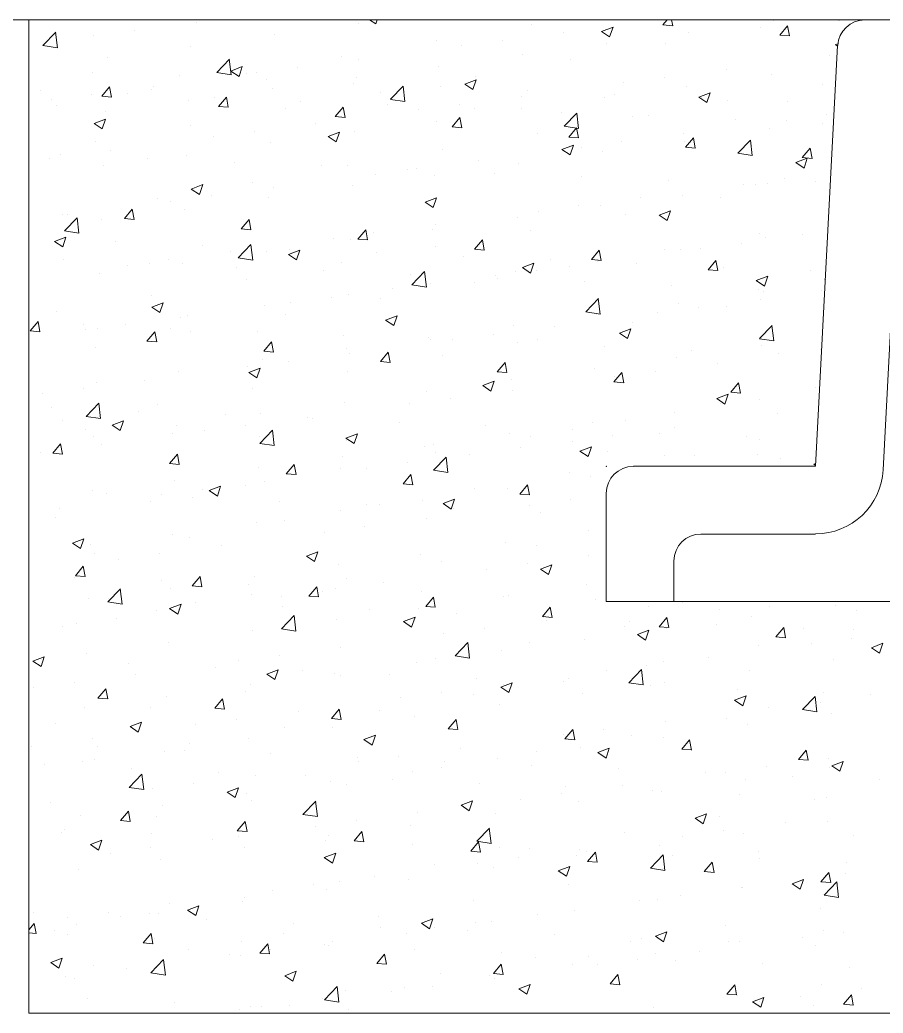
# Model space of a CAD drawing. Header units: millimetres. Extents: x 4664 to 8864, y -38 to 2932.
# Drawn here: x 6252.16 to 6263.24, y 1947.33 to 1960.08 of the extents above; entities that cross this region are included whole.
import ezdxf

# ---------------------------------------------------------------- set-up
doc = ezdxf.new("R2010")
doc.units = ezdxf.units.MM

msp = doc.modelspace()

# ---------------------------------------------------------------- linework, layer by layer
at = {"lineweight": 5}
for p, q in [((6186.647, 1960.085), (6467.346, 1960.085)), ((6252.271, 1960.085), (6252.271, 1947.333)), ((6262.655, 1959.756), (6262.371, 1954.353)), ((6263.423, 1957.827), (6263.239, 1954.307)), ((6260.032, 1954.353), (6262.371, 1954.353)), ((6259.684, 1952.616), (6259.684, 1954.005)), ((6260.9, 1953.484), (6262.371, 1953.484)), ((6260.553, 1952.616), (6260.553, 1953.137)), ((6259.684, 1952.616), (6390.634, 1952.616)), ((6252.271, 1947.333), (6267.402, 1947.333))]:
    msp.add_line(p, q, dxfattribs=at)
at = {"linetype": 'Continuous', "lineweight": 5}
for p, q in [((6254.422, 1960.057), (6254.422, 1960.057)), ((6256.5, 1960.043), (6256.5, 1960.043)), ((6256.647, 1960.085), (6256.725, 1960.032)), ((6256.725, 1960.032), (6256.743, 1960.085)), ((6258.723, 1960.029), (6258.723, 1960.029)), ((6259.624, 1959.935), (6259.771, 1959.991)), ((6259.728, 1959.865), (6259.771, 1959.991)), ((6260.412, 1960.02), (6260.466, 1960.085)), ((6260.412, 1960.02), (6260.537, 1960.01)), ((6260.537, 1960.01), (6260.523, 1960.085)), ((6261.829, 1960.076), (6261.829, 1960.076)), ((6261.911, 1959.889), (6262.011, 1960.009)), ((6262.036, 1959.878), (6262.011, 1960.009)), ((6252.453, 1959.756), (6252.616, 1959.926)), ((6252.638, 1959.727), (6252.615, 1959.925)), ((6253.108, 1959.884), (6253.108, 1959.884)), ((6253.631, 1959.953), (6253.631, 1959.953)), ((6255.427, 1959.896), (6255.427, 1959.896)), ((6259.141, 1959.926), (6259.141, 1959.926)), ((6259.624, 1959.935), (6259.728, 1959.865)), ((6260.743, 1959.919), (6260.743, 1959.919)), ((6261.661, 1959.988), (6261.661, 1959.988)), ((6261.911, 1959.889), (6262.036, 1959.878)), ((6252.453, 1959.756), (6252.638, 1959.727)), ((6254.342, 1959.74), (6254.342, 1959.74)), ((6257.504, 1959.82), (6257.504, 1959.82)), ((6257.826, 1959.753), (6257.826, 1959.753)), ((6258.349, 1959.822), (6258.349, 1959.822)), ((6259.688, 1959.785), (6259.688, 1959.785)), ((6260.442, 1959.779), (6260.442, 1959.779)), ((6262.627, 1959.768), (6262.657, 1959.779)), ((6262.627, 1959.768), (6262.654, 1959.749)), ((6256.286, 1959.61), (6256.286, 1959.61)), ((6258.615, 1959.638), (6258.615, 1959.638)), ((6262.545, 1959.623), (6262.545, 1959.623)), ((6253.286, 1959.606), (6253.286, 1959.606)), ((6254.683, 1959.41), (6254.846, 1959.58)), ((6254.868, 1959.381), (6254.845, 1959.58)), ((6254.866, 1959.428), (6255.012, 1959.485)), ((6254.97, 1959.358), (6255.012, 1959.485)), ((6256.507, 1959.58), (6256.507, 1959.58)), ((6257.53, 1959.482), (6257.53, 1959.482)), ((6259.223, 1959.57), (6259.223, 1959.57)), ((6253.093, 1959.414), (6253.093, 1959.414)), ((6254.208, 1959.367), (6254.208, 1959.367)), ((6254.683, 1959.41), (6254.868, 1959.381)), ((6254.866, 1959.428), (6254.97, 1959.358)), ((6255.067, 1959.401), (6255.067, 1959.401)), ((6255.192, 1959.407), (6255.192, 1959.407)), ((6255.715, 1959.475), (6255.715, 1959.475)), ((6258.005, 1959.361), (6258.005, 1959.361)), ((6261.225, 1959.449), (6261.225, 1959.449)), ((6261.803, 1959.38), (6261.803, 1959.38)), ((6253.208, 1959.104), (6253.309, 1959.224)), ((6253.333, 1959.093), (6253.309, 1959.224)), ((6253.873, 1959.233), (6253.873, 1959.233)), ((6255.324, 1959.32), (6255.324, 1959.32)), ((6256.439, 1959.273), (6256.439, 1959.273)), ((6256.474, 1959.348), (6256.474, 1959.348)), ((6256.913, 1959.065), (6257.076, 1959.234)), ((6257.098, 1959.035), (6257.075, 1959.234)), ((6257.555, 1959.226), (6257.555, 1959.226)), ((6257.869, 1959.261), (6258.015, 1959.317)), ((6257.869, 1959.261), (6257.973, 1959.191)), ((6257.973, 1959.191), (6258.015, 1959.317)), ((6259.911, 1959.276), (6259.911, 1959.276)), ((6260.434, 1959.345), (6260.434, 1959.345)), ((6262.459, 1959.257), (6262.459, 1959.257)), ((6252.418, 1959.181), (6252.418, 1959.181)), ((6253.081, 1959.129), (6253.081, 1959.129)), ((6253.208, 1959.104), (6253.333, 1959.093)), ((6253.533, 1959.134), (6253.533, 1959.134)), ((6253.849, 1959.192), (6253.849, 1959.192)), ((6255.402, 1959.201), (6255.402, 1959.201)), ((6256.786, 1959.152), (6256.786, 1959.152)), ((6258.591, 1959.102), (6258.591, 1959.102)), ((6258.67, 1959.179), (6258.67, 1959.179)), ((6259.785, 1959.132), (6259.785, 1959.132)), ((6260.718, 1959.224), (6260.718, 1959.224)), ((6260.871, 1959.094), (6261.018, 1959.15)), ((6260.975, 1959.024), (6261.018, 1959.15)), ((6252.558, 1959.06), (6252.558, 1959.06)), ((6252.63, 1958.983), (6252.63, 1958.983)), ((6254.316, 1959.044), (6254.316, 1959.044)), ((6254.649, 1959.087), (6254.649, 1959.087)), ((6254.707, 1958.973), (6254.808, 1959.093)), ((6254.707, 1958.973), (6254.832, 1958.962)), ((6254.832, 1958.962), (6254.808, 1959.093)), ((6255.764, 1959.04), (6255.764, 1959.04)), ((6256.88, 1958.992), (6256.88, 1958.992)), ((6256.913, 1959.064), (6257.098, 1959.035)), ((6257.8, 1958.998), (6257.8, 1958.998)), ((6259.662, 1959.09), (6259.662, 1959.09)), ((6260.871, 1959.094), (6260.975, 1959.024)), ((6260.901, 1959.085), (6260.901, 1959.085)), ((6261.24, 1959.048), (6261.24, 1959.048)), ((6262.016, 1959.037), (6262.016, 1959.037)), ((6253.261, 1958.91), (6253.261, 1958.91)), ((6255.568, 1958.942), (6255.568, 1958.942)), ((6256.206, 1958.842), (6256.307, 1958.962)), ((6256.206, 1958.842), (6256.331, 1958.831)), ((6256.331, 1958.831), (6256.307, 1958.962)), ((6257.277, 1958.929), (6257.277, 1958.929)), ((6257.995, 1958.945), (6257.995, 1958.945)), ((6258.59, 1958.943), (6258.59, 1958.943)), ((6259.11, 1958.898), (6259.11, 1958.898)), ((6259.143, 1958.719), (6259.306, 1958.888)), ((6259.328, 1958.689), (6259.305, 1958.888)), ((6260.226, 1958.851), (6260.226, 1958.851)), ((6262.518, 1958.868), (6262.518, 1958.868)), ((6253.11, 1958.754), (6253.256, 1958.811)), ((6253.11, 1958.754), (6253.214, 1958.684)), ((6253.214, 1958.684), (6253.256, 1958.811)), ((6254.349, 1958.733), (6254.349, 1958.733)), ((6255.957, 1958.755), (6255.957, 1958.755)), ((6257.504, 1958.786), (6257.504, 1958.786)), ((6257.705, 1958.711), (6257.805, 1958.831)), ((6257.829, 1958.7), (6257.805, 1958.831)), ((6259.143, 1958.718), (6259.328, 1958.689)), ((6260.021, 1958.839), (6260.021, 1958.839)), ((6261.341, 1958.804), (6261.341, 1958.804)), ((6261.995, 1958.799), (6261.995, 1958.799)), ((6262.457, 1958.757), (6262.457, 1958.757)), ((6255.166, 1958.651), (6255.166, 1958.651)), ((6256.113, 1958.587), (6256.259, 1958.643)), ((6256.113, 1958.587), (6256.217, 1958.517)), ((6256.217, 1958.517), (6256.259, 1958.643)), ((6256.449, 1958.652), (6256.449, 1958.652)), ((6257.705, 1958.711), (6257.829, 1958.7)), ((6258.803, 1958.63), (6258.803, 1958.63)), ((6259.203, 1958.58), (6259.304, 1958.7)), ((6259.328, 1958.569), (6259.304, 1958.7)), ((6260.675, 1958.625), (6260.675, 1958.625)), ((6261.778, 1958.685), (6261.778, 1958.685)), ((6253.131, 1958.524), (6253.131, 1958.524)), ((6254.642, 1958.582), (6254.642, 1958.582)), ((6255.376, 1958.505), (6255.376, 1958.505)), ((6259.116, 1958.42), (6259.262, 1958.476)), ((6259.203, 1958.58), (6259.328, 1958.569)), ((6259.22, 1958.35), (6259.262, 1958.476)), ((6259.884, 1958.521), (6259.884, 1958.521)), ((6260.692, 1958.528), (6260.692, 1958.528)), ((6260.702, 1958.449), (6260.803, 1958.569)), ((6260.827, 1958.438), (6260.803, 1958.569)), ((6261.373, 1958.373), (6261.536, 1958.542)), ((6261.558, 1958.344), (6261.535, 1958.542)), ((6252.677, 1958.352), (6252.677, 1958.352)), ((6253.323, 1958.409), (6253.323, 1958.409)), ((6254.291, 1958.348), (6254.291, 1958.348)), ((6257.584, 1958.42), (6257.584, 1958.42)), ((6259.116, 1958.42), (6259.22, 1958.35)), ((6259.361, 1958.452), (6259.361, 1958.452)), ((6259.637, 1958.394), (6259.637, 1958.394)), ((6260.702, 1958.449), (6260.827, 1958.438)), ((6261.372, 1958.372), (6261.558, 1958.344)), ((6262.201, 1958.318), (6262.301, 1958.438)), ((6262.326, 1958.307), (6262.301, 1958.438)), ((6252.531, 1958.305), (6252.531, 1958.305)), ((6253.236, 1958.215), (6253.236, 1958.215)), ((6253.793, 1958.305), (6253.793, 1958.305)), ((6254.908, 1958.258), (6254.908, 1958.258)), ((6256.023, 1958.211), (6256.023, 1958.211)), ((6256.366, 1958.211), (6256.366, 1958.211)), ((6258.041, 1958.278), (6258.041, 1958.278)), ((6258.564, 1958.247), (6258.564, 1958.247)), ((6262.119, 1958.252), (6262.265, 1958.309)), ((6262.119, 1958.252), (6262.223, 1958.182)), ((6262.201, 1958.318), (6262.326, 1958.307)), ((6262.223, 1958.182), (6262.265, 1958.309)), ((6256.727, 1958.105), (6256.727, 1958.105)), ((6257.139, 1958.164), (6257.139, 1958.164)), ((6257.25, 1958.174), (6257.25, 1958.174)), ((6257.479, 1958.09), (6257.479, 1958.09)), ((6258.254, 1958.117), (6258.254, 1958.117)), ((6254.357, 1957.913), (6254.504, 1957.969)), ((6254.461, 1957.843), (6254.504, 1957.969)), ((6255.147, 1958.002), (6255.147, 1958.002)), ((6256.424, 1957.957), (6256.424, 1957.957)), ((6259.37, 1958.07), (6259.37, 1958.07)), ((6260.485, 1958.023), (6260.485, 1958.023)), ((6261.445, 1957.975), (6261.445, 1957.975)), ((6261.6, 1957.975), (6261.6, 1957.975)), ((6261.752, 1957.989), (6261.752, 1957.989)), ((6261.968, 1958.043), (6261.968, 1958.043)), ((6262.372, 1958.01), (6262.372, 1958.01)), ((6254.357, 1957.913), (6254.461, 1957.843)), ((6254.616, 1957.827), (6254.616, 1957.827)), ((6255.407, 1957.931), (6255.407, 1957.931)), ((6260.667, 1957.832), (6260.667, 1957.832)), ((6253.929, 1957.793), (6253.929, 1957.793)), ((6254.093, 1957.758), (6254.093, 1957.758)), ((6255.351, 1957.81), (6255.351, 1957.81)), ((6257.36, 1957.746), (6257.507, 1957.802)), ((6257.36, 1957.746), (6257.464, 1957.676)), ((6257.464, 1957.676), (6257.506, 1957.802)), ((6259.334, 1957.697), (6259.334, 1957.697)), ((6259.612, 1957.699), (6259.612, 1957.699)), ((6260.126, 1957.801), (6260.126, 1957.801)), ((6261.154, 1957.801), (6261.154, 1957.801)), ((6252.71, 1957.584), (6252.71, 1957.584)), ((6252.773, 1957.585), (6252.773, 1957.585)), ((6253.498, 1957.533), (6253.599, 1957.653)), ((6253.623, 1957.522), (6253.599, 1957.653)), ((6254.266, 1957.653), (6254.266, 1957.653)), ((6258.811, 1957.628), (6258.811, 1957.628)), ((6259.935, 1957.592), (6259.935, 1957.592)), ((6260.363, 1957.579), (6260.509, 1957.635)), ((6260.363, 1957.579), (6260.467, 1957.508)), ((6260.467, 1957.508), (6260.509, 1957.635)), ((6252.73, 1957.375), (6252.893, 1957.545)), ((6252.915, 1957.346), (6252.892, 1957.544)), ((6253.21, 1957.519), (6253.21, 1957.519)), ((6253.498, 1957.533), (6253.623, 1957.522)), ((6254.997, 1957.402), (6255.098, 1957.522)), ((6255.122, 1957.391), (6255.098, 1957.522)), ((6257.492, 1957.454), (6257.492, 1957.454)), ((6258.539, 1957.551), (6258.539, 1957.551)), ((6252.73, 1957.375), (6252.915, 1957.346)), ((6254.997, 1957.402), (6255.122, 1957.391)), ((6256.496, 1957.27), (6256.597, 1957.391)), ((6256.621, 1957.259), (6256.596, 1957.39)), ((6256.7, 1957.35), (6256.7, 1957.35)), ((6257.454, 1957.395), (6257.454, 1957.395)), ((6258.717, 1957.383), (6258.717, 1957.383)), ((6261.654, 1957.342), (6261.654, 1957.342)), ((6262.21, 1957.323), (6262.21, 1957.323)), ((6252.602, 1957.239), (6252.748, 1957.295)), ((6252.602, 1957.239), (6252.706, 1957.169)), ((6252.706, 1957.169), (6252.748, 1957.295)), ((6253.386, 1957.238), (6253.386, 1957.238)), ((6254.501, 1957.19), (6254.501, 1957.19)), ((6254.96, 1957.029), (6255.123, 1957.199)), ((6255.145, 1957), (6255.122, 1957.198)), ((6256.177, 1957.281), (6256.177, 1957.281)), ((6256.398, 1957.261), (6256.398, 1957.261)), ((6256.496, 1957.27), (6256.621, 1957.26)), ((6257.994, 1957.139), (6258.095, 1957.259)), ((6258.119, 1957.128), (6258.095, 1957.259)), ((6261.419, 1957.219), (6261.419, 1957.219)), ((6261.727, 1957.293), (6261.727, 1957.293)), ((6254.858, 1957.107), (6254.858, 1957.107)), ((6255.325, 1957.114), (6255.325, 1957.114)), ((6255.605, 1957.072), (6255.751, 1957.128)), ((6255.605, 1957.072), (6255.709, 1957.002)), ((6255.616, 1957.143), (6255.616, 1957.143)), ((6255.708, 1957.002), (6255.751, 1957.128)), ((6256.732, 1957.096), (6256.732, 1957.096)), ((6257.498, 1957.174), (6257.498, 1957.174)), ((6257.994, 1957.139), (6258.119, 1957.128)), ((6259.493, 1957.008), (6259.594, 1957.128)), ((6259.618, 1956.997), (6259.594, 1957.128)), ((6260.436, 1957.133), (6260.436, 1957.133)), ((6260.642, 1957.137), (6260.642, 1957.137)), ((6260.896, 1957.15), (6260.896, 1957.15)), ((6252.711, 1957.004), (6252.711, 1957.004)), ((6253.543, 1956.934), (6253.543, 1956.934)), ((6253.826, 1956.957), (6253.826, 1956.957)), ((6254.066, 1957.003), (6254.066, 1957.003)), ((6254.24, 1956.957), (6254.24, 1956.957)), ((6254.96, 1957.029), (6255.145, 1957)), ((6256.28, 1956.964), (6256.28, 1956.964)), ((6257.847, 1957.049), (6257.847, 1957.049)), ((6258.607, 1956.905), (6258.754, 1956.961)), ((6258.711, 1956.834), (6258.754, 1956.961)), ((6258.963, 1957.002), (6258.963, 1957.002)), ((6259.493, 1957.008), (6259.618, 1956.997)), ((6259.576, 1956.977), (6259.576, 1956.977)), ((6259.586, 1957.003), (6259.586, 1957.003)), ((6260.078, 1956.955), (6260.078, 1956.955)), ((6260.992, 1956.877), (6261.093, 1956.997)), ((6261.117, 1956.866), (6261.093, 1956.997)), ((6253.185, 1956.824), (6253.185, 1956.824)), ((6254.942, 1956.91), (6254.942, 1956.91)), ((6256.057, 1956.863), (6256.057, 1956.863)), ((6257.172, 1956.816), (6257.172, 1956.816)), ((6257.19, 1956.683), (6257.353, 1956.853)), ((6257.375, 1956.654), (6257.352, 1956.853)), ((6258.262, 1956.804), (6258.262, 1956.804)), ((6258.513, 1956.856), (6258.513, 1956.856)), ((6258.607, 1956.905), (6258.711, 1956.834)), ((6258.785, 1956.873), (6258.785, 1956.873)), ((6259.217, 1956.924), (6259.217, 1956.924)), ((6260.992, 1956.877), (6261.117, 1956.866)), ((6261.194, 1956.908), (6261.194, 1956.908)), ((6262.309, 1956.861), (6262.309, 1956.861)), ((6255.061, 1956.755), (6255.061, 1956.755)), ((6257.19, 1956.683), (6257.375, 1956.654)), ((6257.428, 1956.699), (6257.428, 1956.699)), ((6257.999, 1956.715), (6257.999, 1956.715)), ((6258.288, 1956.768), (6258.288, 1956.768)), ((6259.403, 1956.721), (6259.403, 1956.721)), ((6260.519, 1956.674), (6260.519, 1956.674)), ((6261.61, 1956.737), (6261.757, 1956.793)), ((6261.61, 1956.737), (6261.714, 1956.667)), ((6261.714, 1956.667), (6261.757, 1956.793)), ((6262.491, 1956.746), (6262.497, 1956.754)), ((6262.491, 1956.746), (6262.497, 1956.745)), ((6256.373, 1956.565), (6256.373, 1956.565)), ((6256.942, 1956.63), (6256.942, 1956.63)), ((6261.634, 1956.627), (6261.634, 1956.627)), ((6261.702, 1956.598), (6261.702, 1956.598)), ((6262.452, 1956.611), (6262.452, 1956.611)), ((6253.842, 1956.546), (6253.842, 1956.546)), ((6253.849, 1956.398), (6253.995, 1956.454)), ((6253.953, 1956.328), (6253.995, 1956.454)), ((6255.627, 1956.457), (6255.627, 1956.457)), ((6256.151, 1956.526), (6256.151, 1956.526)), ((6256.78, 1956.506), (6256.78, 1956.506)), ((6259.42, 1956.337), (6259.583, 1956.507)), ((6259.605, 1956.308), (6259.582, 1956.507)), ((6260.616, 1956.441), (6260.616, 1956.441)), ((6261.66, 1956.499), (6261.66, 1956.499)), ((6252.624, 1956.337), (6252.624, 1956.337)), ((6253.849, 1956.398), (6253.953, 1956.328)), ((6255.3, 1956.418), (6255.3, 1956.418)), ((6255.562, 1956.297), (6255.562, 1956.297)), ((6259.42, 1956.337), (6259.605, 1956.308)), ((6259.561, 1956.307), (6259.561, 1956.307)), ((6260.346, 1956.326), (6260.346, 1956.326)), ((6260.869, 1956.395), (6260.869, 1956.395)), ((6261.234, 1956.402), (6261.234, 1956.402)), ((6252.29, 1956.092), (6252.39, 1956.212)), ((6252.414, 1956.081), (6252.39, 1956.212)), ((6252.97, 1956.175), (6252.97, 1956.175)), ((6253.517, 1956.179), (6253.517, 1956.179)), ((6254.215, 1956.262), (6254.215, 1956.262)), ((6254.308, 1956.283), (6254.308, 1956.283)), ((6256.852, 1956.231), (6256.998, 1956.287)), ((6256.852, 1956.231), (6256.956, 1956.161)), ((6256.956, 1956.161), (6256.998, 1956.287)), ((6260.015, 1956.193), (6260.015, 1956.193)), ((6252.29, 1956.092), (6252.414, 1956.081)), ((6252.993, 1956.11), (6252.993, 1956.11)), ((6253.159, 1956.128), (6253.159, 1956.128)), ((6253.788, 1955.961), (6253.889, 1956.081)), ((6253.913, 1955.95), (6253.889, 1956.081)), ((6254.085, 1956.128), (6254.085, 1956.128)), ((6254.343, 1956.087), (6254.343, 1956.087)), ((6255.201, 1956.081), (6255.201, 1956.081)), ((6258.235, 1956.048), (6258.235, 1956.048)), ((6258.488, 1956.16), (6258.488, 1956.16)), ((6259.026, 1956.153), (6259.026, 1956.153)), ((6259.855, 1956.063), (6260.001, 1956.119)), ((6259.855, 1956.063), (6259.959, 1955.993)), ((6259.959, 1955.993), (6260.001, 1956.119)), ((6261.65, 1955.992), (6261.813, 1956.161)), ((6261.835, 1955.962), (6261.812, 1956.161)), ((6253.788, 1955.961), (6253.913, 1955.95)), ((6255.287, 1955.83), (6255.388, 1955.95)), ((6255.412, 1955.819), (6255.388, 1955.95)), ((6256.316, 1956.034), (6256.316, 1956.034)), ((6257.403, 1956.004), (6257.403, 1956.004)), ((6257.432, 1955.987), (6257.432, 1955.987)), ((6257.712, 1955.98), (6257.712, 1955.98)), ((6258.547, 1955.94), (6258.547, 1955.94)), ((6258.797, 1955.984), (6258.797, 1955.984)), ((6261.65, 1955.991), (6261.835, 1955.962)), ((6253.125, 1955.878), (6253.125, 1955.878)), ((6255.287, 1955.83), (6255.412, 1955.819)), ((6256.347, 1955.87), (6256.347, 1955.87)), ((6256.392, 1955.806), (6256.392, 1955.806)), ((6256.786, 1955.699), (6256.886, 1955.819)), ((6256.911, 1955.688), (6256.886, 1955.819)), ((6259.662, 1955.893), (6259.662, 1955.893)), ((6260.778, 1955.846), (6260.778, 1955.846)), ((6261.676, 1955.902), (6261.676, 1955.902)), ((6261.893, 1955.798), (6261.893, 1955.798)), ((6262.43, 1955.849), (6262.43, 1955.849)), ((6255.275, 1955.723), (6255.275, 1955.723)), ((6255.601, 1955.702), (6255.601, 1955.702)), ((6256.786, 1955.699), (6256.911, 1955.688)), ((6257.578, 1955.774), (6257.578, 1955.774)), ((6258.284, 1955.568), (6258.385, 1955.688)), ((6258.409, 1955.557), (6258.385, 1955.688)), ((6260.591, 1955.746), (6260.591, 1955.746)), ((6261.111, 1955.675), (6261.111, 1955.675)), ((6254.189, 1955.566), (6254.189, 1955.566)), ((6255.078, 1955.633), (6255.078, 1955.633)), ((6255.096, 1955.557), (6255.242, 1955.613)), ((6255.096, 1955.557), (6255.2, 1955.487)), ((6255.2, 1955.487), (6255.242, 1955.613)), ((6256.36, 1955.565), (6256.36, 1955.565)), ((6258.284, 1955.568), (6258.409, 1955.557)), ((6259.535, 1955.612), (6259.535, 1955.612)), ((6259.783, 1955.437), (6259.884, 1955.557)), ((6259.908, 1955.426), (6259.884, 1955.557)), ((6260.319, 1955.571), (6260.319, 1955.571)), ((6253.134, 1955.432), (6253.134, 1955.432)), ((6253.758, 1955.459), (6253.758, 1955.459)), ((6258.099, 1955.389), (6258.245, 1955.446)), ((6258.203, 1955.319), (6258.245, 1955.446)), ((6258.463, 1955.465), (6258.463, 1955.465)), ((6259.783, 1955.437), (6259.908, 1955.426)), ((6259.796, 1955.502), (6259.796, 1955.502)), ((6261.282, 1955.305), (6261.383, 1955.425)), ((6261.407, 1955.294), (6261.383, 1955.425)), ((6252.444, 1955.286), (6252.444, 1955.286)), ((6252.967, 1955.355), (6252.967, 1955.355)), ((6255.141, 1955.356), (6255.141, 1955.356)), ((6257.377, 1955.308), (6257.377, 1955.308)), ((6258.099, 1955.389), (6258.203, 1955.319)), ((6258.477, 1955.328), (6258.477, 1955.328)), ((6261.102, 1955.222), (6261.248, 1955.278)), ((6261.206, 1955.152), (6261.248, 1955.278)), ((6261.282, 1955.305), (6261.407, 1955.294)), ((6262.366, 1955.364), (6262.366, 1955.364)), ((6253.007, 1954.994), (6253.17, 1955.163)), ((6253.192, 1954.965), (6253.169, 1955.163)), ((6253.923, 1955.147), (6253.923, 1955.147)), ((6256.322, 1955.174), (6256.322, 1955.174)), ((6257.162, 1955.155), (6257.162, 1955.155)), ((6257.685, 1955.224), (6257.685, 1955.224)), ((6261.102, 1955.222), (6261.206, 1955.152)), ((6261.148, 1955.155), (6261.148, 1955.155)), ((6261.651, 1955.207), (6261.651, 1955.207)), ((6252.563, 1955.108), (6252.563, 1955.108)), ((6253.678, 1955.061), (6253.678, 1955.061)), ((6255.249, 1955.027), (6255.249, 1955.027)), ((6260.565, 1955.05), (6260.565, 1955.05)), ((6261.881, 1955.025), (6261.881, 1955.025)), ((6262.404, 1955.094), (6262.404, 1955.094)), ((6252.704, 1954.938), (6252.704, 1954.938)), ((6253.007, 1954.993), (6253.192, 1954.965)), ((6253.341, 1954.883), (6253.487, 1954.939)), ((6253.444, 1954.813), (6253.487, 1954.939)), ((6254.794, 1955.013), (6254.794, 1955.013)), ((6255.843, 1954.982), (6255.843, 1954.982)), ((6255.909, 1954.966), (6255.909, 1954.966)), ((6257.025, 1954.919), (6257.025, 1954.919)), ((6259.51, 1954.916), (6259.51, 1954.916)), ((6259.929, 1954.946), (6259.929, 1954.946)), ((6253.004, 1954.827), (6253.004, 1954.827)), ((6253.341, 1954.883), (6253.444, 1954.813)), ((6254.119, 1954.78), (6254.119, 1954.78)), ((6254.164, 1954.871), (6254.164, 1954.871)), ((6254.528, 1954.809), (6254.528, 1954.809)), ((6255.051, 1954.877), (6255.051, 1954.877)), ((6255.237, 1954.648), (6255.4, 1954.818)), ((6255.422, 1954.619), (6255.399, 1954.817)), ((6256.343, 1954.715), (6256.49, 1954.772)), ((6256.447, 1954.645), (6256.49, 1954.772)), ((6258.14, 1954.872), (6258.14, 1954.872)), ((6258.437, 1954.769), (6258.437, 1954.769)), ((6259.256, 1954.825), (6259.256, 1954.825)), ((6260.371, 1954.778), (6260.371, 1954.778)), ((6260.561, 1954.851), (6260.561, 1954.851)), ((6252.58, 1954.52), (6252.68, 1954.64)), ((6252.704, 1954.509), (6252.68, 1954.64)), ((6253.108, 1954.737), (6253.108, 1954.737)), ((6253.209, 1954.635), (6253.209, 1954.635)), ((6255.234, 1954.733), (6255.234, 1954.733)), ((6255.237, 1954.648), (6255.422, 1954.619)), ((6256.343, 1954.715), (6256.447, 1954.645)), ((6256.35, 1954.686), (6256.35, 1954.686)), ((6257.465, 1954.639), (6257.465, 1954.639)), ((6258.71, 1954.737), (6258.71, 1954.737)), ((6259.247, 1954.678), (6259.247, 1954.678)), ((6259.77, 1954.747), (6259.77, 1954.747)), ((6261.486, 1954.731), (6261.486, 1954.731)), ((6261.648, 1954.696), (6261.648, 1954.696)), ((6252.417, 1954.531), (6252.417, 1954.531)), ((6252.58, 1954.52), (6252.704, 1954.51)), ((6254.078, 1954.389), (6254.179, 1954.509)), ((6254.203, 1954.378), (6254.179, 1954.509)), ((6257.352, 1954.613), (6257.352, 1954.613)), ((6257.492, 1954.528), (6257.492, 1954.528)), ((6258.581, 1954.591), (6258.581, 1954.591)), ((6259.346, 1954.548), (6259.493, 1954.604)), ((6259.346, 1954.548), (6259.45, 1954.478)), ((6259.45, 1954.478), (6259.493, 1954.604)), ((6259.696, 1954.544), (6259.696, 1954.544)), ((6261.625, 1954.511), (6261.625, 1954.511)), ((6254.078, 1954.389), (6254.203, 1954.378)), ((6256.297, 1954.479), (6256.297, 1954.479)), ((6257.136, 1954.4), (6257.136, 1954.4)), ((6257.467, 1954.302), (6257.63, 1954.472)), ((6257.652, 1954.273), (6257.629, 1954.471)), ((6257.927, 1954.504), (6257.927, 1954.504)), ((6260.43, 1954.487), (6260.43, 1954.487)), ((6260.812, 1954.497), (6260.812, 1954.497)), ((6261.927, 1954.45), (6261.927, 1954.45)), ((6262.349, 1954.381), (6262.373, 1954.39)), ((6262.349, 1954.381), (6262.372, 1954.365)), ((6255.224, 1954.332), (6255.224, 1954.332)), ((6255.577, 1954.258), (6255.678, 1954.378)), ((6255.577, 1954.258), (6255.702, 1954.247)), ((6255.702, 1954.247), (6255.678, 1954.378)), ((6256.273, 1954.319), (6256.273, 1954.319)), ((6256.612, 1954.331), (6256.612, 1954.331)), ((6257.467, 1954.302), (6257.652, 1954.273)), ((6259.211, 1954.278), (6259.211, 1954.278)), ((6260.54, 1954.355), (6260.54, 1954.355)), ((6254.138, 1954.175), (6254.138, 1954.175)), ((6255.293, 1954.158), (6255.293, 1954.158)), ((6257.076, 1954.127), (6257.176, 1954.247)), ((6257.076, 1954.127), (6257.201, 1954.116)), ((6257.2, 1954.116), (6257.176, 1954.247)), ((6259.485, 1954.221), (6259.485, 1954.221)), ((6253.083, 1954.041), (6253.083, 1954.041)), ((6253.263, 1953.999), (6253.263, 1953.999)), ((6254.502, 1954.053), (6254.502, 1954.053)), ((6254.588, 1954.042), (6254.734, 1954.098)), ((6254.588, 1954.042), (6254.692, 1953.971)), ((6254.692, 1953.971), (6254.734, 1954.098)), ((6255.055, 1954.109), (6255.055, 1954.109)), ((6257.993, 1954.069), (6257.993, 1954.069)), ((6258.412, 1954.074), (6258.412, 1954.074)), ((6258.574, 1953.996), (6258.675, 1954.116)), ((6258.574, 1953.996), (6258.699, 1953.985)), ((6258.699, 1953.985), (6258.675, 1954.116)), ((6253.836, 1953.9), (6253.836, 1953.9)), ((6253.978, 1953.985), (6253.978, 1953.985)), ((6254.378, 1953.951), (6254.378, 1953.951)), ((6255.494, 1953.904), (6255.494, 1953.904)), ((6257.327, 1953.917), (6257.327, 1953.917)), ((6257.591, 1953.874), (6257.737, 1953.93)), ((6257.591, 1953.874), (6257.695, 1953.804)), ((6257.695, 1953.804), (6257.737, 1953.93)), ((6259.22, 1953.923), (6259.22, 1953.923)), ((6252.659, 1953.811), (6252.659, 1953.811)), ((6256.271, 1953.783), (6256.271, 1953.783)), ((6256.609, 1953.857), (6256.609, 1953.857)), ((6256.774, 1953.86), (6256.774, 1953.86)), ((6257.724, 1953.81), (6257.724, 1953.81)), ((6258.697, 1953.854), (6258.697, 1953.854)), ((6258.84, 1953.763), (6258.84, 1953.763)), ((6252.618, 1953.691), (6252.618, 1953.691)), ((6255.198, 1953.636), (6255.198, 1953.636)), ((6255.555, 1953.651), (6255.555, 1953.651)), ((6257.377, 1953.68), (6257.377, 1953.68)), ((6256.063, 1953.507), (6256.063, 1953.507)), ((6256.586, 1953.576), (6256.586, 1953.576)), ((6259.459, 1953.525), (6259.459, 1953.525)), ((6252.832, 1953.368), (6252.978, 1953.424)), ((6252.832, 1953.368), (6252.936, 1953.298)), ((6252.936, 1953.298), (6252.978, 1953.424)), ((6254.113, 1953.479), (6254.113, 1953.479)), ((6254.337, 1953.441), (6254.337, 1953.441)), ((6258.386, 1953.378), (6258.386, 1953.378)), ((6253.058, 1953.346), (6253.058, 1953.346)), ((6253.118, 1953.232), (6253.118, 1953.232)), ((6254.743, 1953.333), (6254.743, 1953.333)), ((6255.835, 1953.2), (6255.981, 1953.256)), ((6255.939, 1953.13), (6255.981, 1953.256)), ((6258.791, 1953.338), (6258.791, 1953.338)), ((6253.429, 1953.16), (6253.429, 1953.16)), ((6253.952, 1953.229), (6253.952, 1953.229)), ((6255.835, 1953.2), (6255.939, 1953.13)), ((6257.301, 1953.221), (6257.301, 1953.221)), ((6257.572, 1953.129), (6257.572, 1953.129)), ((6259.462, 1953.203), (6259.462, 1953.203)), ((6252.869, 1952.949), (6252.97, 1953.069)), ((6252.994, 1952.938), (6252.97, 1953.069)), ((6256.246, 1953.088), (6256.246, 1953.088)), ((6258.147, 1953.03), (6258.147, 1953.03)), ((6258.67, 1953.099), (6258.67, 1953.099)), ((6258.838, 1953.033), (6258.984, 1953.089)), ((6258.838, 1953.033), (6258.942, 1952.963)), ((6258.942, 1952.963), (6258.984, 1953.089)), ((6252.856, 1952.931), (6252.856, 1952.931)), ((6252.869, 1952.949), (6252.994, 1952.938)), ((6253.971, 1952.884), (6253.971, 1952.884)), ((6254.368, 1952.818), (6254.469, 1952.938)), ((6254.493, 1952.807), (6254.469, 1952.938)), ((6255.173, 1952.94), (6255.173, 1952.94)), ((6256.353, 1952.919), (6256.353, 1952.919)), ((6256.828, 1952.856), (6256.828, 1952.856)), ((6253.284, 1952.613), (6253.447, 1952.782)), ((6253.469, 1952.583), (6253.446, 1952.782)), ((6254.088, 1952.784), (6254.088, 1952.784)), ((6254.368, 1952.818), (6254.493, 1952.807)), ((6255.087, 1952.837), (6255.087, 1952.837)), ((6255.867, 1952.687), (6255.968, 1952.807)), ((6255.992, 1952.676), (6255.968, 1952.807)), ((6256.036, 1952.752), (6256.036, 1952.752)), ((6256.202, 1952.789), (6256.202, 1952.789)), ((6257.318, 1952.742), (6257.318, 1952.742)), ((6259.434, 1952.83), (6259.434, 1952.83)), ((6253.032, 1952.65), (6253.032, 1952.65)), ((6253.284, 1952.612), (6253.469, 1952.583)), ((6253.296, 1952.65), (6253.296, 1952.65)), ((6254.412, 1952.603), (6254.412, 1952.603)), ((6255.135, 1952.71), (6255.135, 1952.71)), ((6255.513, 1952.683), (6255.513, 1952.683)), ((6255.867, 1952.687), (6255.992, 1952.676)), ((6257.366, 1952.555), (6257.466, 1952.675)), ((6257.49, 1952.544), (6257.466, 1952.675)), ((6258.361, 1952.682), (6258.361, 1952.682)), ((6258.433, 1952.695), (6258.433, 1952.695)), ((6259.548, 1952.648), (6259.548, 1952.648)), ((6260.664, 1952.601), (6260.664, 1952.601)), ((6253.916, 1952.501), (6253.916, 1952.501)), ((6254.079, 1952.526), (6254.226, 1952.583)), ((6254.079, 1952.526), (6254.183, 1952.456)), ((6254.183, 1952.456), (6254.226, 1952.583)), ((6254.194, 1952.509), (6254.194, 1952.509)), ((6255.527, 1952.556), (6255.527, 1952.556)), ((6256.643, 1952.509), (6256.643, 1952.509)), ((6257.276, 1952.526), (6257.276, 1952.526)), ((6257.366, 1952.555), (6257.49, 1952.544)), ((6258.864, 1952.424), (6258.965, 1952.544)), ((6258.989, 1952.413), (6258.965, 1952.544)), ((6260.232, 1952.552), (6260.232, 1952.552)), ((6261.141, 1952.509), (6261.141, 1952.509)), ((6261.779, 1952.554), (6261.779, 1952.554)), ((6262.622, 1952.572), (6262.622, 1952.572)), ((6262.895, 1952.507), (6262.895, 1952.507)), ((6253.402, 1952.405), (6253.402, 1952.405)), ((6255.514, 1952.267), (6255.677, 1952.436)), ((6255.699, 1952.237), (6255.676, 1952.436)), ((6256.22, 1952.392), (6256.22, 1952.392)), ((6257.082, 1952.359), (6257.229, 1952.415)), ((6257.082, 1952.359), (6257.186, 1952.289)), ((6257.186, 1952.289), (6257.229, 1952.415)), ((6257.758, 1952.462), (6257.758, 1952.462)), ((6258.864, 1952.424), (6258.989, 1952.413)), ((6258.873, 1952.414), (6258.873, 1952.414)), ((6258.912, 1952.379), (6258.912, 1952.379)), ((6259.989, 1952.367), (6259.989, 1952.367)), ((6260.363, 1952.293), (6260.464, 1952.413)), ((6260.488, 1952.282), (6260.464, 1952.413)), ((6261.549, 1952.424), (6261.549, 1952.424)), ((6252.698, 1952.292), (6252.698, 1952.292)), ((6252.879, 1952.336), (6252.879, 1952.336)), ((6255.148, 1952.245), (6255.148, 1952.245)), ((6255.514, 1952.266), (6255.699, 1952.237)), ((6258.121, 1952.275), (6258.121, 1952.275)), ((6259.923, 1952.3), (6259.923, 1952.3)), ((6260.085, 1952.192), (6260.231, 1952.248)), ((6260.189, 1952.122), (6260.231, 1952.248)), ((6260.363, 1952.293), (6260.488, 1952.282)), ((6260.464, 1952.268), (6260.464, 1952.268)), ((6261.104, 1952.32), (6261.104, 1952.32)), ((6261.862, 1952.162), (6261.962, 1952.282)), ((6261.987, 1952.151), (6261.962, 1952.282)), ((6262.22, 1952.273), (6262.22, 1952.273)), ((6262.861, 1952.26), (6262.861, 1952.26)), ((6254.062, 1952.088), (6254.062, 1952.088)), ((6257.597, 1952.206), (6257.597, 1952.206)), ((6257.744, 1951.921), (6257.907, 1952.09)), ((6257.929, 1951.892), (6257.906, 1952.09)), ((6258.704, 1952.091), (6258.704, 1952.091)), ((6259.408, 1952.134), (6259.408, 1952.134)), ((6260.085, 1952.192), (6260.189, 1952.122)), ((6261.862, 1952.162), (6261.987, 1952.151)), ((6262.839, 1952.144), (6262.839, 1952.144)), ((6256.278, 1952.032), (6256.278, 1952.032)), ((6258.336, 1951.987), (6258.336, 1951.987)), ((6261.642, 1952.051), (6261.642, 1952.051)), ((6262.316, 1952.075), (6262.316, 1952.075)), ((6263.088, 1952.024), (6263.234, 1952.081)), ((6263.088, 1952.024), (6263.192, 1951.954)), ((6263.192, 1951.954), (6263.234, 1952.081)), ((6252.324, 1951.852), (6252.47, 1951.909)), ((6252.324, 1951.852), (6252.428, 1951.782)), ((6252.428, 1951.782), (6252.47, 1951.909)), ((6252.44, 1951.869), (6252.44, 1951.869)), ((6253.007, 1951.954), (6253.007, 1951.954)), ((6254.963, 1951.859), (6254.963, 1951.859)), ((6255.487, 1951.928), (6255.487, 1951.928)), ((6257.25, 1951.83), (6257.25, 1951.83)), ((6257.486, 1951.882), (6257.486, 1951.882)), ((6257.744, 1951.92), (6257.929, 1951.892)), ((6260.424, 1951.841), (6260.424, 1951.841)), ((6260.996, 1951.901), (6260.996, 1951.901)), ((6262.596, 1951.876), (6262.596, 1951.876)), ((6253.556, 1951.822), (6253.556, 1951.822)), ((6254.671, 1951.774), (6254.671, 1951.774)), ((6255.327, 1951.685), (6255.473, 1951.741)), ((6255.431, 1951.615), (6255.473, 1951.741)), ((6255.786, 1951.727), (6255.786, 1951.727)), ((6259.682, 1951.728), (6259.682, 1951.728)), ((6259.974, 1951.575), (6260.137, 1951.745)), ((6260.159, 1951.546), (6260.136, 1951.744)), ((6260.205, 1951.797), (6260.205, 1951.797)), ((6261.524, 1951.729), (6261.524, 1951.729)), ((6252.852, 1951.581), (6252.852, 1951.581)), ((6253.644, 1951.685), (6253.644, 1951.685)), ((6255.327, 1951.685), (6255.431, 1951.615)), ((6256.195, 1951.696), (6256.195, 1951.696)), ((6256.267, 1951.673), (6256.267, 1951.673)), ((6256.902, 1951.68), (6256.902, 1951.68)), ((6258.017, 1951.633), (6258.017, 1951.633)), ((6258.329, 1951.518), (6258.476, 1951.574)), ((6258.433, 1951.448), (6258.476, 1951.574)), ((6259.133, 1951.586), (6259.133, 1951.586)), ((6259.205, 1951.632), (6259.205, 1951.632)), ((6259.974, 1951.575), (6260.159, 1951.546)), ((6252.329, 1951.512), (6252.329, 1951.512)), ((6253.159, 1951.377), (6253.26, 1951.497)), ((6253.284, 1951.366), (6253.26, 1951.497)), ((6255.049, 1951.464), (6255.049, 1951.464)), ((6255.122, 1951.549), (6255.122, 1951.549)), ((6257.571, 1951.45), (6257.571, 1951.45)), ((6258.329, 1951.518), (6258.433, 1951.448)), ((6258.362, 1951.555), (6258.362, 1951.555)), ((6260.248, 1951.539), (6260.248, 1951.539)), ((6260.438, 1951.572), (6260.438, 1951.572)), ((6261.363, 1951.492), (6261.363, 1951.492)), ((6253.159, 1951.377), (6253.284, 1951.366)), ((6254.037, 1951.393), (6254.037, 1951.393)), ((6254.658, 1951.246), (6254.759, 1951.366)), ((6254.783, 1951.235), (6254.759, 1951.366)), ((6257.048, 1951.382), (6257.048, 1951.382)), ((6257.986, 1951.423), (6257.986, 1951.423)), ((6259.383, 1951.438), (6259.383, 1951.438)), ((6261.332, 1951.35), (6261.479, 1951.407)), ((6261.332, 1951.35), (6261.436, 1951.28)), ((6261.436, 1951.28), (6261.479, 1951.407)), ((6262.204, 1951.229), (6262.367, 1951.399)), ((6262.289, 1951.32), (6262.289, 1951.32)), ((6262.389, 1951.2), (6262.366, 1951.398)), ((6262.44, 1951.319), (6262.44, 1951.319)), ((6262.479, 1951.445), (6262.479, 1951.445)), ((6263.081, 1951.424), (6263.081, 1951.424)), ((6252.981, 1951.259), (6252.981, 1951.259)), ((6253.83, 1951.254), (6253.83, 1951.254)), ((6254.658, 1951.246), (6254.783, 1951.235)), ((6255.728, 1951.208), (6255.728, 1951.208)), ((6256.157, 1951.115), (6256.257, 1951.235)), ((6256.282, 1951.104), (6256.257, 1951.235)), ((6256.768, 1951.214), (6256.768, 1951.214)), ((6258.31, 1951.291), (6258.31, 1951.291)), ((6261.766, 1951.251), (6261.766, 1951.251)), ((6262.204, 1951.229), (6262.389, 1951.2)), ((6253.571, 1951.011), (6253.717, 1951.067)), ((6253.675, 1950.941), (6253.717, 1951.067)), ((6254.937, 1951.104), (6254.937, 1951.104)), ((6256.157, 1951.115), (6256.282, 1951.104)), ((6257.225, 1951.135), (6257.225, 1951.135)), ((6257.655, 1950.984), (6257.756, 1951.104)), ((6257.78, 1950.973), (6257.756, 1951.104)), ((6260.447, 1951.077), (6260.447, 1951.077)), ((6261.222, 1951.11), (6261.222, 1951.11)), ((6262.571, 1951.18), (6262.571, 1951.18)), ((6252.612, 1951.045), (6252.612, 1951.045)), ((6253.571, 1951.011), (6253.675, 1950.941)), ((6254.414, 1951.035), (6254.414, 1951.035)), ((6255.549, 1951.005), (6255.549, 1951.005)), ((6256.17, 1951.001), (6256.17, 1951.001)), ((6257.655, 1950.984), (6257.78, 1950.973)), ((6259.154, 1950.853), (6259.255, 1950.973)), ((6259.279, 1950.842), (6259.255, 1950.973)), ((6259.655, 1950.973), (6259.655, 1950.973)), ((6261.498, 1951.033), (6261.498, 1951.033)), ((6253.094, 1950.861), (6253.094, 1950.861)), ((6255.097, 1950.854), (6255.097, 1950.854)), ((6256.574, 1950.844), (6256.72, 1950.9)), ((6256.574, 1950.844), (6256.678, 1950.774)), ((6256.678, 1950.774), (6256.72, 1950.9)), ((6259.132, 1950.904), (6259.132, 1950.904)), ((6259.154, 1950.853), (6259.279, 1950.842)), ((6260.003, 1950.901), (6260.003, 1950.901)), ((6260.413, 1950.877), (6260.413, 1950.877)), ((6260.653, 1950.721), (6260.754, 1950.842)), ((6260.778, 1950.71), (6260.754, 1950.841)), ((6252.303, 1950.757), (6252.303, 1950.757)), ((6253.149, 1950.754), (6253.149, 1950.754)), ((6254.011, 1950.697), (6254.011, 1950.697)), ((6254.264, 1950.707), (6254.264, 1950.707)), ((6254.331, 1950.796), (6254.331, 1950.796)), ((6257.813, 1950.731), (6257.813, 1950.731)), ((6258.784, 1950.692), (6258.784, 1950.692)), ((6259.358, 1950.743), (6259.358, 1950.743)), ((6259.577, 1950.677), (6259.723, 1950.733)), ((6259.681, 1950.606), (6259.723, 1950.733)), ((6260.653, 1950.721), (6260.778, 1950.711)), ((6262.152, 1950.59), (6262.252, 1950.71)), ((6262.276, 1950.579), (6262.252, 1950.71)), ((6252.956, 1950.563), (6252.956, 1950.563)), ((6253.112, 1950.586), (6253.112, 1950.586)), ((6255.38, 1950.66), (6255.38, 1950.66)), ((6256.495, 1950.612), (6256.495, 1950.612)), ((6256.498, 1950.557), (6256.498, 1950.557)), ((6257.021, 1950.626), (6257.021, 1950.626)), ((6257.61, 1950.565), (6257.61, 1950.565)), ((6258.285, 1950.596), (6258.285, 1950.596)), ((6259.577, 1950.677), (6259.681, 1950.606)), ((6262.152, 1950.59), (6262.276, 1950.579)), ((6262.531, 1950.6), (6262.531, 1950.6)), ((6262.58, 1950.509), (6262.726, 1950.565)), ((6262.683, 1950.439), (6262.726, 1950.565)), ((6252.474, 1950.52), (6252.474, 1950.52)), ((6253.589, 1950.473), (6253.589, 1950.473)), ((6254.705, 1950.426), (6254.705, 1950.426)), ((6257.2, 1950.439), (6257.2, 1950.439)), ((6257.566, 1950.483), (6257.566, 1950.483)), ((6258.726, 1950.518), (6258.726, 1950.518)), ((6259.841, 1950.471), (6259.841, 1950.471)), ((6261.217, 1950.427), (6261.217, 1950.427)), ((6261.74, 1950.496), (6261.74, 1950.496)), ((6262.546, 1950.485), (6262.546, 1950.485)), ((6262.58, 1950.509), (6262.683, 1950.439)), ((6253.561, 1950.231), (6253.724, 1950.401)), ((6253.746, 1950.202), (6253.723, 1950.4)), ((6255.179, 1950.384), (6255.179, 1950.384)), ((6255.82, 1950.379), (6255.82, 1950.379)), ((6256.144, 1950.305), (6256.144, 1950.305)), ((6256.935, 1950.332), (6256.935, 1950.332)), ((6260.957, 1950.424), (6260.957, 1950.424)), ((6261.473, 1950.338), (6261.473, 1950.338)), ((6262.072, 1950.377), (6262.072, 1950.377)), ((6263.187, 1950.33), (6263.187, 1950.33)), ((6253.561, 1950.231), (6253.746, 1950.202)), ((6253.864, 1950.211), (6253.864, 1950.211)), ((6254.387, 1950.28), (6254.387, 1950.28)), ((6254.818, 1950.17), (6254.965, 1950.226)), ((6254.922, 1950.1), (6254.964, 1950.226)), ((6256.347, 1950.274), (6256.347, 1950.274)), ((6258.051, 1950.285), (6258.051, 1950.285)), ((6259.166, 1950.238), (6259.166, 1950.238)), ((6259.897, 1950.253), (6259.897, 1950.253)), ((6260.282, 1950.19), (6260.282, 1950.19)), ((6260.388, 1950.181), (6260.388, 1950.181)), ((6254.818, 1950.17), (6254.922, 1950.1)), ((6255.071, 1950.158), (6255.071, 1950.158)), ((6255.129, 1950.064), (6255.129, 1950.064)), ((6255.791, 1949.885), (6255.954, 1950.055)), ((6255.976, 1949.856), (6255.953, 1950.055)), ((6257.821, 1950.003), (6257.967, 1950.059)), ((6257.925, 1949.932), (6257.967, 1950.059)), ((6258.583, 1950.08), (6258.583, 1950.08)), ((6259.106, 1950.149), (6259.106, 1950.149)), ((6259.332, 1950.047), (6259.332, 1950.047)), ((6261.397, 1950.143), (6261.397, 1950.143)), ((6262.354, 1950.073), (6262.354, 1950.073)), ((6262.513, 1950.096), (6262.513, 1950.096)), ((6252.544, 1950.037), (6252.544, 1950.037)), ((6253.449, 1949.805), (6253.55, 1949.925)), ((6253.574, 1949.794), (6253.55, 1949.925)), ((6253.986, 1950.002), (6253.986, 1950.002)), ((6257.821, 1950.003), (6257.925, 1949.932)), ((6252.931, 1949.868), (6252.931, 1949.868)), ((6253.449, 1949.805), (6253.574, 1949.794)), ((6253.91, 1949.855), (6253.91, 1949.855)), ((6254.948, 1949.674), (6255.049, 1949.794)), ((6255.073, 1949.663), (6255.049, 1949.794)), ((6255.791, 1949.885), (6255.976, 1949.856)), ((6256.472, 1949.802), (6256.472, 1949.802)), ((6257.263, 1949.906), (6257.263, 1949.906)), ((6258.259, 1949.9), (6258.259, 1949.9)), ((6260.824, 1949.835), (6260.97, 1949.891)), ((6260.824, 1949.835), (6260.928, 1949.765)), ((6260.928, 1949.765), (6260.97, 1949.891)), ((6261.135, 1949.863), (6261.135, 1949.863)), ((6262.52, 1949.789), (6262.52, 1949.789)), ((6252.733, 1949.692), (6252.733, 1949.692)), ((6254.948, 1949.674), (6255.073, 1949.663)), ((6255.948, 1949.733), (6255.948, 1949.733)), ((6256.447, 1949.543), (6256.547, 1949.663)), ((6256.572, 1949.532), (6256.547, 1949.663)), ((6257.174, 1949.744), (6257.174, 1949.744)), ((6258.021, 1949.54), (6258.184, 1949.709)), ((6258.206, 1949.51), (6258.183, 1949.709)), ((6261.19, 1949.672), (6261.19, 1949.672)), ((6261.981, 1949.776), (6261.981, 1949.776)), ((6252.692, 1949.646), (6252.692, 1949.646)), ((6253.063, 1949.496), (6253.209, 1949.552)), ((6253.166, 1949.426), (6253.209, 1949.552)), ((6253.848, 1949.645), (6253.848, 1949.645)), ((6254.629, 1949.56), (6254.629, 1949.56)), ((6254.964, 1949.597), (6254.964, 1949.597)), ((6256.079, 1949.55), (6256.079, 1949.55)), ((6256.119, 1949.61), (6256.119, 1949.61)), ((6256.447, 1949.543), (6256.572, 1949.532)), ((6258.021, 1949.539), (6258.206, 1949.51)), ((6259.917, 1949.654), (6259.917, 1949.654)), ((6260.667, 1949.603), (6260.667, 1949.603)), ((6261.447, 1949.642), (6261.447, 1949.642)), ((6262.855, 1949.614), (6262.855, 1949.614)), ((6253.063, 1949.496), (6253.167, 1949.426)), ((6253.837, 1949.455), (6253.837, 1949.455)), ((6255.046, 1949.463), (6255.046, 1949.463)), ((6257.195, 1949.503), (6257.195, 1949.503)), ((6257.945, 1949.412), (6258.046, 1949.532)), ((6257.945, 1949.412), (6258.07, 1949.401)), ((6258.07, 1949.401), (6258.046, 1949.532)), ((6258.31, 1949.456), (6258.31, 1949.456)), ((6258.698, 1949.445), (6258.698, 1949.445)), ((6259.347, 1949.429), (6259.347, 1949.429)), ((6259.425, 1949.409), (6259.425, 1949.409)), ((6260.362, 1949.485), (6260.362, 1949.485)), ((6253.314, 1949.387), (6253.314, 1949.387)), ((6253.961, 1949.306), (6253.961, 1949.306)), ((6256.065, 1949.329), (6256.212, 1949.385)), ((6256.065, 1949.329), (6256.169, 1949.259)), ((6256.169, 1949.259), (6256.212, 1949.385)), ((6258.556, 1949.325), (6258.556, 1949.325)), ((6259.307, 1949.352), (6259.307, 1949.352)), ((6259.444, 1949.281), (6259.545, 1949.401)), ((6259.444, 1949.281), (6259.569, 1949.27)), ((6259.569, 1949.27), (6259.545, 1949.401)), ((6260.251, 1949.194), (6260.414, 1949.363)), ((6260.436, 1949.164), (6260.413, 1949.363)), ((6260.541, 1949.362), (6260.541, 1949.362)), ((6261.636, 1949.405), (6261.636, 1949.405)), ((6261.656, 1949.315), (6261.656, 1949.315)), ((6252.905, 1949.172), (6252.905, 1949.172)), ((6257.48, 1949.236), (6257.48, 1949.236)), ((6258.033, 1949.256), (6258.033, 1949.256)), ((6258.234, 1949.205), (6258.234, 1949.205)), ((6259.068, 1949.161), (6259.215, 1949.217)), ((6259.068, 1949.161), (6259.172, 1949.091)), ((6259.172, 1949.091), (6259.215, 1949.217)), ((6260.251, 1949.193), (6260.436, 1949.164)), ((6260.417, 1949.196), (6260.417, 1949.196)), ((6260.943, 1949.15), (6261.043, 1949.27)), ((6261.068, 1949.139), (6261.043, 1949.27)), ((6262.772, 1949.268), (6262.772, 1949.268)), ((6256.261, 1949.027), (6256.261, 1949.027)), ((6256.713, 1949.082), (6256.713, 1949.082)), ((6257.149, 1949.048), (6257.149, 1949.048)), ((6260.943, 1949.15), (6261.068, 1949.139)), ((6262.071, 1948.994), (6262.217, 1949.05)), ((6262.175, 1948.924), (6262.217, 1949.05)), ((6262.441, 1949.019), (6262.542, 1949.139)), ((6262.495, 1949.094), (6262.495, 1949.094)), ((6262.566, 1949.008), (6262.542, 1949.139)), ((6262.751, 1949.125), (6262.751, 1949.125)), ((6255.399, 1948.909), (6255.399, 1948.909)), ((6255.922, 1948.978), (6255.922, 1948.978)), ((6256.093, 1948.914), (6256.093, 1948.914)), ((6259.199, 1948.986), (6259.199, 1948.986)), ((6261.422, 1948.947), (6261.422, 1948.947)), ((6261.432, 1948.952), (6261.432, 1948.952)), ((6262.071, 1948.994), (6262.175, 1948.924)), ((6262.441, 1949.019), (6262.566, 1949.008)), ((6262.481, 1948.848), (6262.644, 1949.017)), ((6262.666, 1948.819), (6262.643, 1949.017)), ((6255.042, 1948.818), (6255.042, 1948.818)), ((6257.98, 1948.777), (6257.98, 1948.777)), ((6260.117, 1948.779), (6260.117, 1948.779)), ((6260.337, 1948.79), (6260.337, 1948.79)), ((6260.64, 1948.848), (6260.64, 1948.848)), ((6262.481, 1948.847), (6262.666, 1948.819)), ((6254.079, 1948.736), (6254.079, 1948.736)), ((6254.31, 1948.655), (6254.456, 1948.711)), ((6254.31, 1948.655), (6254.414, 1948.585)), ((6254.414, 1948.585), (6254.456, 1948.711)), ((6255.02, 1948.767), (6255.02, 1948.767)), ((6259.281, 1948.656), (6259.281, 1948.656)), ((6262.434, 1948.673), (6262.434, 1948.673)), ((6252.326, 1948.624), (6252.326, 1948.624)), ((6252.765, 1948.562), (6252.765, 1948.562)), ((6253.288, 1948.631), (6253.288, 1948.631)), ((6253.442, 1948.577), (6253.442, 1948.577)), ((6253.824, 1948.608), (6253.824, 1948.608)), ((6253.935, 1948.61), (6253.935, 1948.61)), ((6254.557, 1948.53), (6254.557, 1948.53)), ((6256.762, 1948.568), (6256.762, 1948.568)), ((6257.313, 1948.487), (6257.459, 1948.544)), ((6257.417, 1948.417), (6257.459, 1948.544)), ((6258.798, 1948.605), (6258.798, 1948.605)), ((6252.271, 1948.401), (6252.341, 1948.485)), ((6252.365, 1948.354), (6252.341, 1948.485)), ((6252.605, 1948.399), (6252.605, 1948.399)), ((6252.88, 1948.477), (6252.88, 1948.477)), ((6255.672, 1948.483), (6255.672, 1948.483)), ((6256.788, 1948.436), (6256.788, 1948.436)), ((6257.313, 1948.487), (6257.417, 1948.417)), ((6257.483, 1948.432), (6257.483, 1948.432)), ((6257.903, 1948.388), (6257.903, 1948.388)), ((6258.006, 1948.501), (6258.006, 1948.501)), ((6258.209, 1948.509), (6258.209, 1948.509)), ((6261.215, 1948.464), (6261.215, 1948.464)), ((6262.469, 1948.398), (6262.469, 1948.398)), ((6252.271, 1948.362), (6252.365, 1948.354)), ((6252.767, 1948.343), (6252.767, 1948.343)), ((6253.739, 1948.234), (6253.84, 1948.354)), ((6253.864, 1948.223), (6253.84, 1948.354)), ((6253.882, 1948.296), (6253.882, 1948.296)), ((6255.543, 1948.359), (6255.543, 1948.359)), ((6256.164, 1948.258), (6256.164, 1948.258)), ((6257.123, 1948.352), (6257.123, 1948.352)), ((6259.019, 1948.341), (6259.019, 1948.341)), ((6260.134, 1948.294), (6260.134, 1948.294)), ((6260.316, 1948.32), (6260.462, 1948.376)), ((6260.316, 1948.32), (6260.419, 1948.25)), ((6260.419, 1948.25), (6260.462, 1948.376)), ((6262.202, 1948.301), (6262.202, 1948.301)), ((6262.725, 1948.37), (6262.725, 1948.37)), ((6253.739, 1948.234), (6253.864, 1948.223)), ((6254.325, 1948.15), (6254.325, 1948.15)), ((6254.997, 1948.249), (6254.997, 1948.249)), ((6255.238, 1948.103), (6255.339, 1948.223)), ((6255.363, 1948.092), (6255.339, 1948.223)), ((6255.372, 1948.154), (6255.372, 1948.154)), ((6256.068, 1948.219), (6256.068, 1948.219)), ((6256.113, 1948.202), (6256.113, 1948.202)), ((6257.228, 1948.155), (6257.228, 1948.155)), ((6259.997, 1948.255), (6259.997, 1948.255)), ((6261.249, 1948.247), (6261.249, 1948.247)), ((6261.397, 1948.251), (6261.397, 1948.251)), ((6262.365, 1948.2), (6262.365, 1948.2)), ((6252.554, 1947.981), (6252.7, 1948.037)), ((6252.658, 1947.911), (6252.7, 1948.037)), ((6253.838, 1947.85), (6254.001, 1948.02)), ((6254.024, 1947.821), (6254, 1948.019)), ((6254.849, 1948.085), (6254.849, 1948.085)), ((6254.995, 1948.071), (6254.995, 1948.071)), ((6255.238, 1948.103), (6255.363, 1948.092)), ((6256.737, 1947.971), (6256.837, 1948.091)), ((6256.861, 1947.96), (6256.837, 1948.091)), ((6258.344, 1948.108), (6258.344, 1948.108)), ((6258.778, 1948.046), (6258.778, 1948.046)), ((6259.459, 1948.061), (6259.459, 1948.061)), ((6260.091, 1948.023), (6260.091, 1948.023)), ((6260.311, 1948.094), (6260.311, 1948.094)), ((6260.575, 1948.013), (6260.575, 1948.013)), ((6260.882, 1948.128), (6260.882, 1948.128)), ((6252.554, 1947.981), (6252.658, 1947.911)), ((6253.106, 1947.941), (6253.106, 1947.941)), ((6253.529, 1947.911), (6253.529, 1947.911)), ((6253.91, 1947.915), (6253.91, 1947.915)), ((6256.737, 1947.971), (6256.861, 1947.961)), ((6258.235, 1947.84), (6258.336, 1947.96)), ((6258.36, 1947.829), (6258.336, 1947.96)), ((6259.256, 1947.961), (6259.256, 1947.961)), ((6259.568, 1947.955), (6259.568, 1947.955)), ((6261.69, 1947.966), (6261.69, 1947.966)), ((6262.805, 1947.919), (6262.805, 1947.919)), ((6252.738, 1947.807), (6252.738, 1947.807)), ((6252.854, 1947.781), (6252.854, 1947.781)), ((6253.838, 1947.85), (6254.024, 1947.821)), ((6255.557, 1947.813), (6255.703, 1947.87)), ((6255.557, 1947.813), (6255.661, 1947.743)), ((6255.661, 1947.743), (6255.703, 1947.87)), ((6257.56, 1947.837), (6257.56, 1947.837)), ((6258.183, 1947.813), (6258.183, 1947.813)), ((6258.235, 1947.84), (6258.36, 1947.829)), ((6258.248, 1947.781), (6258.248, 1947.781)), ((6259.734, 1947.709), (6259.835, 1947.829)), ((6259.859, 1947.698), (6259.835, 1947.829)), ((6256.068, 1947.504), (6256.231, 1947.674)), ((6256.253, 1947.475), (6256.23, 1947.673)), ((6256.341, 1947.628), (6256.341, 1947.628)), ((6257.098, 1947.657), (6257.098, 1947.657)), ((6257.457, 1947.677), (6257.457, 1947.677)), ((6258.56, 1947.646), (6258.706, 1947.702)), ((6258.56, 1947.646), (6258.664, 1947.576)), ((6258.664, 1947.576), (6258.706, 1947.702)), ((6259.734, 1947.709), (6259.859, 1947.698)), ((6261.233, 1947.578), (6261.333, 1947.698)), ((6261.358, 1947.567), (6261.333, 1947.698)), ((6262.444, 1947.703), (6262.444, 1947.703)), ((6262.966, 1947.65), (6262.966, 1947.65)), ((6253.026, 1947.515), (6253.026, 1947.515)), ((6256.042, 1947.523), (6256.042, 1947.523)), ((6256.068, 1947.504), (6256.253, 1947.475)), ((6256.933, 1947.608), (6256.933, 1947.608)), ((6261.233, 1947.578), (6261.358, 1947.567)), ((6261.371, 1947.555), (6261.371, 1947.555)), ((6261.563, 1947.479), (6261.709, 1947.535)), ((6261.667, 1947.409), (6261.709, 1947.535)), ((6262.175, 1947.546), (6262.175, 1947.546)), ((6262.731, 1947.447), (6262.832, 1947.567)), ((6262.856, 1947.436), (6262.832, 1947.567)), ((6254.141, 1947.468), (6254.141, 1947.468)), ((6254.97, 1947.376), (6254.97, 1947.376)), ((6255.123, 1947.418), (6255.123, 1947.418)), ((6255.257, 1947.421), (6255.257, 1947.421)), ((6255.614, 1947.434), (6255.614, 1947.434)), ((6256.372, 1947.373), (6256.372, 1947.373)), ((6260.286, 1947.399), (6260.286, 1947.399)), ((6261.563, 1947.479), (6261.667, 1947.409)), ((6261.652, 1947.477), (6261.652, 1947.477)), ((6262.348, 1947.427), (6262.348, 1947.427)), ((6262.731, 1947.447), (6262.856, 1947.436))]:
    msp.add_line(p, q, dxfattribs=at)
at = {"lineweight": 5}
for centre, radius, start, end in [((6263.002, 1959.737), 0.347, 90, 177), ((6260.032, 1954.005), 0.347, 90, 180), ((6262.371, 1954.353), 0.868, 270, 357), ((6260.9, 1953.137), 0.347, 90, 180)]:
    msp.add_arc(centre, radius, start, end, dxfattribs=at)
for p in [(6262.672, 1960.085), (6259.684, 1954.353)]:
    msp.add_point(p, dxfattribs=at)

doc.saveas('drawing.dxf')
